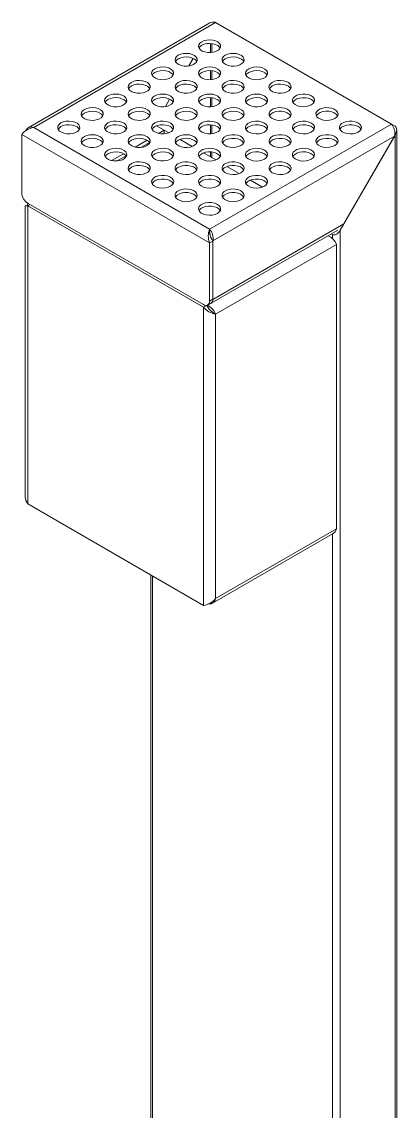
# Model space of a CAD drawing. Header units: millimetres. Extents: x 186 to 2315, y 1042 to 2769.
# Drawn here: x 2063.2 to 2232.6, y 2150.8 to 2642.2 of the extents above; entities that cross this region are included whole.
import ezdxf

# ---------------------------------------------------------------- set-up
doc = ezdxf.new("R2010")
doc.units = ezdxf.units.MM
doc.layers.add('ZANO_R', color=7, linetype='Continuous', lineweight=0)

msp = doc.modelspace()

# ---------------------------------------------------------------- linework, layer by layer
at = {"layer": 'ZANO_R'}
for p, q in [((2148.08, 2641.66), (2066.09, 2594.33)), ((2150.61, 2641.84), (2068.59, 2594.49)), ((2150.61, 2641.84), (2150.4, 2641.96)), ((2229.96, 2596.04), (2150.61, 2641.84)), ((2143.56, 2630.92), (2143.18, 2630.27)), ((2148.28, 2632.41), (2148.28, 2628.29)), ((2148.99, 2632.35), (2148.99, 2628.35)), ((2140.51, 2625.65), (2138.55, 2622.26)), ((2148.28, 2620.18), (2148.28, 2616.06)), ((2148.99, 2620.12), (2148.99, 2616.12)), ((2132.97, 2612.59), (2132.6, 2611.94)), ((2129.92, 2607.31), (2127.97, 2603.92)), ((2148.28, 2607.96), (2148.28, 2603.84)), ((2148.99, 2607.9), (2148.99, 2603.9)), ((2068.59, 2594.49), (2147.93, 2548.68)), ((2124, 2595.26), (2127.46, 2593.26)), ((2229.96, 2596.04), (2147.93, 2548.68)), ((2148.28, 2595.73), (2148.28, 2591.61)), ((2148.99, 2595.67), (2148.99, 2591.67)), ((2231.58, 2595.1), (2229.96, 2596.04)), ((2063.22, 2591.39), (2063.22, 2565.14)), ((2063.22, 2591.39), (2147.93, 2542.49)), ((2127.46, 2593.26), (2124.94, 2591.8)), ((2127.46, 2591.63), (2127.46, 2593.26)), ((2129.5, 2592.08), (2127.46, 2593.26)), ((2231.37, 2590.66), (2149.41, 2543.34)), ((2231.58, 2591.02), (2206.87, 2548.23)), ((2231.37, 2590.66), (2208.5, 2551.04)), ((2231.58, 2591.02), (2231.58, 1864.92)), ((2232.31, 1865.49), (2232.31, 2593.48)), ((2119.7, 2588.78), (2114.35, 2585.69)), ((2120.81, 2587.79), (2116.88, 2585.52)), ((2140.09, 2585.97), (2134.59, 2589.15)), ((2109.11, 2582.67), (2103.76, 2579.58)), ((2110.23, 2581.68), (2106.29, 2579.41)), ((2122.17, 2581.77), (2122.17, 2581.13)), ((2150.68, 2579.86), (2145.17, 2583.03)), ((2148.28, 2583.51), (2148.28, 2581.24)), ((2148.99, 2583.45), (2148.99, 2580.83)), ((2161.27, 2573.74), (2155.76, 2576.92)), ((2171.86, 2567.63), (2166.35, 2570.81)), ((2122.17, 2569.54), (2122.17, 2568.9)), ((2066.05, 2560.25), (2145.11, 2514.61)), ((2064.79, 2559.23), (2064.79, 2427.83)), ((2065.91, 2559.23), (2066.9, 2559.81)), ((2065.91, 2559.23), (2145.25, 2513.43)), ((2065.91, 2424.73), (2065.91, 2559.23)), ((2208.5, 2551.04), (2149.41, 2516.93)), ((2147.93, 2547.56), (2147.93, 2548.68)), ((2148.63, 2515.2), (2205.82, 2548.21)), ((2203.35, 2546.19), (2202.83, 2546.49)), ((2203.35, 2546.19), (2203.35, 2544.35)), ((2206.87, 2548.23), (2206.87, 1851.01)), ((2147.93, 2542.49), (2149.34, 2543.3)), ((2147.93, 2542.49), (2147.93, 2516.24)), ((2149.34, 2543.3), (2149.34, 2517.06)), ((2149.41, 2516.93), (2149.41, 2543.34)), ((2205.11, 2541.79), (2150.61, 2510.33)), ((2205.11, 2413.48), (2205.11, 2541.79)), ((2149.34, 2517.06), (2147.93, 2516.24)), ((2149.34, 2516.97), (2149.41, 2516.93)), ((2145.25, 2513.43), (2146.66, 2514.24)), ((2145.25, 2378.93), (2145.25, 2513.43)), ((2146.65, 2514.25), (2146.66, 2514.24)), ((2147.1, 2514.41), (2148.52, 2515.23)), ((2149.62, 2510.91), (2148.78, 2511.55)), ((2150.61, 2510.33), (2149.62, 2510.91)), ((2150.61, 2382.02), (2150.61, 2510.33)), ((2145.25, 2378.93), (2065.91, 2424.73)), ((2150.61, 2382.02), (2205.11, 2413.48)), ((2149.23, 2379.94), (2203.62, 2411.34)), ((2203.35, 2411.18), (2203.35, 1851.01)), ((2121.43, 2392.67), (2121.43, 1898.09)), ((2122.17, 2392.25), (2122.17, 1897.52))]:
    msp.add_line(p, q, dxfattribs=at)
at = {"layer": 'ZANO_R', "flags": 128}
for points in [[(2150.61, 2641.84), (2149.27, 2642.01), (2148.08, 2641.66)], [(2144.4, 2633.2), (2143.58, 2632.58), (2143.08, 2631.85), (2142.94, 2631.07), (2143.17, 2630.29), (2143.76, 2629.58), (2144.65, 2628.99), (2145.79, 2628.56), (2147.08, 2628.32), (2148.44, 2628.3), (2149.76, 2628.48), (2150.95, 2628.87), (2151.91, 2629.42), (2152.58, 2630.11), (2152.9, 2630.87), (2152.85, 2631.65), (2152.44, 2632.4), (2151.69, 2633.06), (2150.67, 2633.57), (2149.44, 2633.91), (2148.1, 2634.04), (2146.75, 2633.96), (2145.49, 2633.68), (2144.4, 2633.2)], [(2144.4, 2631.57), (2143.58, 2630.95), (2143.14, 2630.35)], [(2152.72, 2630.35), (2152.44, 2630.77), (2151.69, 2631.43), (2150.67, 2631.94), (2149.44, 2632.28), (2148.1, 2632.41), (2146.75, 2632.33), (2145.49, 2632.04), (2144.4, 2631.57)], [(2133.81, 2627.09), (2132.99, 2626.46), (2132.49, 2625.73), (2132.35, 2624.95), (2132.59, 2624.18), (2133.17, 2623.47), (2134.06, 2622.88), (2135.2, 2622.45), (2136.49, 2622.21), (2137.85, 2622.18), (2139.17, 2622.37), (2140.36, 2622.75), (2141.32, 2623.31), (2141.99, 2623.99), (2142.31, 2624.76), (2142.26, 2625.54), (2141.85, 2626.29), (2141.11, 2626.94), (2140.08, 2627.46), (2138.85, 2627.8), (2137.51, 2627.93), (2136.16, 2627.85), (2134.9, 2627.56), (2133.81, 2627.09)], [(2133.81, 2625.46), (2132.99, 2624.83), (2132.56, 2624.24)], [(2142.13, 2624.24), (2141.85, 2624.66), (2141.11, 2625.31), (2140.08, 2625.83), (2138.85, 2626.17), (2137.51, 2626.3), (2136.16, 2626.22), (2134.9, 2625.93), (2133.81, 2625.46)], [(2154.99, 2627.09), (2154.17, 2626.46), (2153.67, 2625.73), (2153.53, 2624.95), (2153.76, 2624.18), (2154.35, 2623.47), (2155.24, 2622.88), (2156.38, 2622.45), (2157.67, 2622.21), (2159.03, 2622.18), (2160.35, 2622.37), (2161.54, 2622.75), (2162.5, 2623.31), (2163.16, 2623.99), (2163.49, 2624.76), (2163.44, 2625.54), (2163.03, 2626.29), (2162.28, 2626.94), (2161.26, 2627.46), (2160.03, 2627.8), (2158.69, 2627.93), (2157.34, 2627.85), (2156.07, 2627.56), (2154.99, 2627.09)], [(2154.99, 2625.46), (2154.17, 2624.83), (2153.73, 2624.24)], [(2163.31, 2624.24), (2163.03, 2624.66), (2162.28, 2625.31), (2161.26, 2625.83), (2160.03, 2626.17), (2158.69, 2626.3), (2157.34, 2626.22), (2156.07, 2625.93), (2154.99, 2625.46)], [(2123.22, 2620.98), (2122.4, 2620.35), (2121.9, 2619.62), (2121.77, 2618.84), (2122, 2618.07), (2122.58, 2617.36), (2123.47, 2616.77), (2124.61, 2616.34), (2125.91, 2616.1), (2127.26, 2616.07), (2128.59, 2616.26), (2129.77, 2616.64), (2130.73, 2617.2), (2131.4, 2617.88), (2131.72, 2618.64), (2131.67, 2619.43), (2131.26, 2620.18), (2130.52, 2620.83), (2129.49, 2621.35), (2128.26, 2621.68), (2126.92, 2621.82), (2125.57, 2621.74), (2124.31, 2621.45), (2123.22, 2620.98)], [(2123.22, 2619.35), (2122.4, 2618.72), (2121.97, 2618.12)], [(2131.54, 2618.12), (2131.26, 2618.55), (2130.52, 2619.2), (2129.49, 2619.72), (2128.26, 2620.05), (2126.92, 2620.19), (2125.57, 2620.11), (2124.31, 2619.82), (2123.22, 2619.35)], [(2144.4, 2620.98), (2143.58, 2620.35), (2143.08, 2619.62), (2142.94, 2618.84), (2143.17, 2618.07), (2143.76, 2617.36), (2144.65, 2616.77), (2145.79, 2616.34), (2147.08, 2616.1), (2148.44, 2616.07), (2149.76, 2616.26), (2150.95, 2616.64), (2151.91, 2617.2), (2152.58, 2617.88), (2152.9, 2618.64), (2152.85, 2619.43), (2152.44, 2620.18), (2151.69, 2620.83), (2150.67, 2621.35), (2149.44, 2621.68), (2148.1, 2621.82), (2146.75, 2621.74), (2145.49, 2621.45), (2144.4, 2620.98)], [(2144.4, 2619.35), (2143.58, 2618.72), (2143.14, 2618.12)], [(2152.72, 2618.12), (2152.44, 2618.55), (2151.69, 2619.2), (2150.67, 2619.72), (2149.44, 2620.05), (2148.1, 2620.19), (2146.75, 2620.11), (2145.49, 2619.82), (2144.4, 2619.35)], [(2165.58, 2620.98), (2164.76, 2620.35), (2164.26, 2619.62), (2164.12, 2618.84), (2164.35, 2618.07), (2164.93, 2617.36), (2165.83, 2616.77), (2166.96, 2616.34), (2168.26, 2616.1), (2169.62, 2616.07), (2170.94, 2616.26), (2172.12, 2616.64), (2173.09, 2617.2), (2173.75, 2617.88), (2174.07, 2618.64), (2174.03, 2619.43), (2173.62, 2620.18), (2172.87, 2620.83), (2171.85, 2621.35), (2170.62, 2621.68), (2169.28, 2621.82), (2167.93, 2621.74), (2166.66, 2621.45), (2165.58, 2620.98)], [(2165.58, 2619.35), (2164.76, 2618.72), (2164.32, 2618.12)], [(2173.9, 2618.12), (2173.62, 2618.55), (2172.87, 2619.2), (2171.85, 2619.72), (2170.62, 2620.05), (2169.28, 2620.19), (2167.93, 2620.11), (2166.66, 2619.82), (2165.58, 2619.35)], [(2112.64, 2614.86), (2111.81, 2614.24), (2111.32, 2613.51), (2111.18, 2612.73), (2111.41, 2611.95), (2111.99, 2611.25), (2112.89, 2610.65), (2114.02, 2610.22), (2115.32, 2609.99), (2116.68, 2609.96), (2118, 2610.14), (2119.18, 2610.53), (2120.14, 2611.08), (2120.81, 2611.77), (2121.13, 2612.53), (2121.08, 2613.32), (2120.67, 2614.06), (2119.93, 2614.72), (2118.9, 2615.24), (2117.68, 2615.57), (2116.34, 2615.71), (2114.98, 2615.63), (2113.72, 2615.34), (2112.64, 2614.86)], [(2120.95, 2612.01), (2120.67, 2612.43), (2119.93, 2613.09), (2118.9, 2613.6), (2117.68, 2613.94), (2116.34, 2614.08), (2114.98, 2613.99), (2113.72, 2613.71), (2112.64, 2613.23)], [(2133.81, 2614.86), (2132.99, 2614.24), (2132.49, 2613.51), (2132.35, 2612.73), (2132.59, 2611.95), (2133.17, 2611.25), (2134.06, 2610.65), (2135.2, 2610.22), (2136.49, 2609.99), (2137.85, 2609.96), (2139.17, 2610.14), (2140.36, 2610.53), (2141.32, 2611.08), (2141.99, 2611.77), (2142.31, 2612.53), (2142.26, 2613.32), (2141.85, 2614.06), (2141.11, 2614.72), (2140.08, 2615.24), (2138.85, 2615.57), (2137.51, 2615.71), (2136.16, 2615.63), (2134.9, 2615.34), (2133.81, 2614.86)], [(2142.13, 2612.01), (2141.85, 2612.43), (2141.11, 2613.09), (2140.08, 2613.6), (2138.85, 2613.94), (2137.51, 2614.08), (2136.16, 2613.99), (2134.9, 2613.71), (2133.81, 2613.23)], [(2154.99, 2614.86), (2154.17, 2614.24), (2153.67, 2613.51), (2153.53, 2612.73), (2153.76, 2611.95), (2154.35, 2611.25), (2155.24, 2610.65), (2156.38, 2610.22), (2157.67, 2609.99), (2159.03, 2609.96), (2160.35, 2610.14), (2161.54, 2610.53), (2162.5, 2611.08), (2163.16, 2611.77), (2163.49, 2612.53), (2163.44, 2613.32), (2163.03, 2614.06), (2162.28, 2614.72), (2161.26, 2615.24), (2160.03, 2615.57), (2158.69, 2615.71), (2157.34, 2615.63), (2156.07, 2615.34), (2154.99, 2614.86)], [(2163.31, 2612.01), (2163.03, 2612.43), (2162.28, 2613.09), (2161.26, 2613.6), (2160.03, 2613.94), (2158.69, 2614.08), (2157.34, 2613.99), (2156.07, 2613.71), (2154.99, 2613.23)], [(2176.17, 2614.86), (2175.35, 2614.24), (2174.85, 2613.51), (2174.71, 2612.73), (2174.94, 2611.95), (2175.52, 2611.25), (2176.42, 2610.65), (2177.55, 2610.22), (2178.85, 2609.99), (2180.21, 2609.96), (2181.53, 2610.14), (2182.71, 2610.53), (2183.67, 2611.08), (2184.34, 2611.77), (2184.66, 2612.53), (2184.62, 2613.32), (2184.21, 2614.06), (2183.46, 2614.72), (2182.43, 2615.24), (2181.21, 2615.57), (2179.87, 2615.71), (2178.52, 2615.63), (2177.25, 2615.34), (2176.17, 2614.86)], [(2184.48, 2612.01), (2184.21, 2612.43), (2183.46, 2613.09), (2182.43, 2613.6), (2181.21, 2613.94), (2179.87, 2614.08), (2178.52, 2613.99), (2177.25, 2613.71), (2176.17, 2613.23)], [(2102.05, 2608.75), (2101.23, 2608.13), (2100.73, 2607.4), (2100.59, 2606.61), (2100.82, 2605.84), (2101.4, 2605.13), (2102.3, 2604.54), (2103.43, 2604.11), (2104.73, 2603.87), (2106.09, 2603.85), (2107.41, 2604.03), (2108.59, 2604.42), (2109.55, 2604.97), (2110.22, 2605.66), (2110.54, 2606.42), (2110.5, 2607.2), (2110.08, 2607.95), (2109.34, 2608.61), (2108.31, 2609.12), (2107.09, 2609.46), (2105.75, 2609.59), (2104.4, 2609.51), (2103.13, 2609.22), (2102.05, 2608.75)], [(2112.64, 2613.23), (2111.81, 2612.61), (2111.38, 2612.01)], [(2123.22, 2608.75), (2122.4, 2608.13), (2121.9, 2607.4), (2121.77, 2606.61), (2122, 2605.84), (2122.58, 2605.13), (2123.47, 2604.54), (2124.61, 2604.11), (2125.91, 2603.87), (2127.26, 2603.85), (2128.59, 2604.03), (2129.77, 2604.42), (2130.73, 2604.97), (2131.4, 2605.66), (2131.72, 2606.42), (2131.67, 2607.2), (2131.26, 2607.95), (2130.52, 2608.61), (2129.49, 2609.12), (2128.26, 2609.46), (2126.92, 2609.59), (2125.57, 2609.51), (2124.31, 2609.22), (2123.22, 2608.75)], [(2133.81, 2613.23), (2132.99, 2612.61), (2132.56, 2612.01)], [(2144.4, 2608.75), (2143.58, 2608.13), (2143.08, 2607.4), (2142.94, 2606.61), (2143.17, 2605.84), (2143.76, 2605.13), (2144.65, 2604.54), (2145.79, 2604.11), (2147.08, 2603.87), (2148.44, 2603.85), (2149.76, 2604.03), (2150.95, 2604.42), (2151.91, 2604.97), (2152.58, 2605.66), (2152.9, 2606.42), (2152.85, 2607.2), (2152.44, 2607.95), (2151.69, 2608.61), (2150.67, 2609.12), (2149.44, 2609.46), (2148.1, 2609.59), (2146.75, 2609.51), (2145.49, 2609.22), (2144.4, 2608.75)], [(2154.99, 2613.23), (2154.17, 2612.61), (2153.73, 2612.01)], [(2165.58, 2608.75), (2164.76, 2608.13), (2164.26, 2607.4), (2164.12, 2606.61), (2164.35, 2605.84), (2164.93, 2605.13), (2165.83, 2604.54), (2166.96, 2604.11), (2168.26, 2603.87), (2169.62, 2603.85), (2170.94, 2604.03), (2172.12, 2604.42), (2173.09, 2604.97), (2173.75, 2605.66), (2174.07, 2606.42), (2174.03, 2607.2), (2173.62, 2607.95), (2172.87, 2608.61), (2171.85, 2609.12), (2170.62, 2609.46), (2169.28, 2609.59), (2167.93, 2609.51), (2166.66, 2609.22), (2165.58, 2608.75)], [(2176.17, 2613.23), (2175.35, 2612.61), (2174.91, 2612.01)], [(2193.82, 2604.68), (2192.73, 2604.2), (2191.47, 2603.91), (2190.12, 2603.83), (2188.78, 2603.97), (2187.55, 2604.3), (2186.52, 2604.82), (2185.78, 2605.48), (2185.37, 2606.22), (2185.32, 2607.01), (2185.64, 2607.77), (2186.31, 2608.45), (2187.27, 2609.01), (2188.45, 2609.39), (2189.78, 2609.58), (2191.13, 2609.55), (2192.43, 2609.32), (2193.57, 2608.88), (2194.46, 2608.29), (2195.04, 2607.58), (2195.27, 2606.81), (2195.14, 2606.03), (2194.64, 2605.3), (2193.82, 2604.68)], [(2102.05, 2607.12), (2101.23, 2606.49), (2100.79, 2605.9)], [(2110.36, 2605.9), (2110.08, 2606.32), (2109.34, 2606.98), (2108.31, 2607.49), (2107.09, 2607.83), (2105.75, 2607.96), (2104.4, 2607.88), (2103.13, 2607.59), (2102.05, 2607.12)], [(2123.22, 2607.12), (2122.4, 2606.49), (2121.97, 2605.9)], [(2131.54, 2605.9), (2131.26, 2606.32), (2130.52, 2606.98), (2129.49, 2607.49), (2128.26, 2607.83), (2126.92, 2607.96), (2125.57, 2607.88), (2124.31, 2607.59), (2123.22, 2607.12)], [(2144.4, 2607.12), (2143.58, 2606.49), (2143.14, 2605.9)], [(2152.72, 2605.9), (2152.44, 2606.32), (2151.69, 2606.98), (2150.67, 2607.49), (2149.44, 2607.83), (2148.1, 2607.96), (2146.75, 2607.88), (2145.49, 2607.59), (2144.4, 2607.12)], [(2165.58, 2607.12), (2164.76, 2606.49), (2164.32, 2605.9)], [(2173.9, 2605.9), (2173.62, 2606.32), (2172.87, 2606.98), (2171.85, 2607.49), (2170.62, 2607.83), (2169.28, 2607.96), (2167.93, 2607.88), (2166.66, 2607.59), (2165.58, 2607.12)], [(2185.5, 2605.9), (2185.64, 2606.14), (2186.31, 2606.82), (2187.27, 2607.38), (2188.45, 2607.76), (2189.78, 2607.95), (2191.13, 2607.92), (2192.43, 2607.68), (2193.57, 2607.25), (2194.46, 2606.66), (2195.04, 2605.95), (2195.07, 2605.9)], [(2091.46, 2602.64), (2090.64, 2602.01), (2090.14, 2601.28), (2090, 2600.5), (2090.23, 2599.73), (2090.81, 2599.02), (2091.71, 2598.43), (2092.84, 2598), (2094.14, 2597.76), (2095.5, 2597.73), (2096.82, 2597.92), (2098, 2598.3), (2098.97, 2598.86), (2099.63, 2599.54), (2099.95, 2600.31), (2099.91, 2601.09), (2099.5, 2601.84), (2098.75, 2602.49), (2097.73, 2603.01), (2096.5, 2603.35), (2095.16, 2603.48), (2093.81, 2603.4), (2092.54, 2603.11), (2091.46, 2602.64)], [(2091.46, 2601.01), (2090.64, 2600.38), (2090.2, 2599.79)], [(2099.78, 2599.79), (2099.5, 2600.21), (2098.75, 2600.86), (2097.73, 2601.38), (2096.5, 2601.72), (2095.16, 2601.85), (2093.81, 2601.77), (2092.54, 2601.48), (2091.46, 2601.01)], [(2112.64, 2602.64), (2111.81, 2602.01), (2111.32, 2601.28), (2111.18, 2600.5), (2111.41, 2599.73), (2111.99, 2599.02), (2112.89, 2598.43), (2114.02, 2598), (2115.32, 2597.76), (2116.68, 2597.73), (2118, 2597.92), (2119.18, 2598.3), (2120.14, 2598.86), (2120.81, 2599.54), (2121.13, 2600.31), (2121.08, 2601.09), (2120.67, 2601.84), (2119.93, 2602.49), (2118.9, 2603.01), (2117.68, 2603.35), (2116.34, 2603.48), (2114.98, 2603.4), (2113.72, 2603.11), (2112.64, 2602.64)], [(2112.64, 2601.01), (2111.81, 2600.38), (2111.38, 2599.79)], [(2120.95, 2599.79), (2120.67, 2600.21), (2119.93, 2600.86), (2118.9, 2601.38), (2117.68, 2601.72), (2116.34, 2601.85), (2114.98, 2601.77), (2113.72, 2601.48), (2112.64, 2601.01)], [(2133.81, 2602.64), (2132.99, 2602.01), (2132.49, 2601.28), (2132.35, 2600.5), (2132.59, 2599.73), (2133.17, 2599.02), (2134.06, 2598.43), (2135.2, 2598), (2136.49, 2597.76), (2137.85, 2597.73), (2139.17, 2597.92), (2140.36, 2598.3), (2141.32, 2598.86), (2141.99, 2599.54), (2142.31, 2600.31), (2142.26, 2601.09), (2141.85, 2601.84), (2141.11, 2602.49), (2140.08, 2603.01), (2138.85, 2603.35), (2137.51, 2603.48), (2136.16, 2603.4), (2134.9, 2603.11), (2133.81, 2602.64)], [(2133.81, 2601.01), (2132.99, 2600.38), (2132.56, 2599.79)], [(2142.13, 2599.79), (2141.85, 2600.21), (2141.11, 2600.86), (2140.08, 2601.38), (2138.85, 2601.72), (2137.51, 2601.85), (2136.16, 2601.77), (2134.9, 2601.48), (2133.81, 2601.01)], [(2154.99, 2602.64), (2154.17, 2602.01), (2153.67, 2601.28), (2153.53, 2600.5), (2153.76, 2599.73), (2154.35, 2599.02), (2155.24, 2598.43), (2156.38, 2598), (2157.67, 2597.76), (2159.03, 2597.73), (2160.35, 2597.92), (2161.54, 2598.3), (2162.5, 2598.86), (2163.16, 2599.54), (2163.49, 2600.31), (2163.44, 2601.09), (2163.03, 2601.84), (2162.28, 2602.49), (2161.26, 2603.01), (2160.03, 2603.35), (2158.69, 2603.48), (2157.34, 2603.4), (2156.07, 2603.11), (2154.99, 2602.64)], [(2154.99, 2601.01), (2154.17, 2600.38), (2153.73, 2599.79)], [(2163.31, 2599.79), (2163.03, 2600.21), (2162.28, 2600.86), (2161.26, 2601.38), (2160.03, 2601.72), (2158.69, 2601.85), (2157.34, 2601.77), (2156.07, 2601.48), (2154.99, 2601.01)], [(2183.23, 2598.56), (2182.14, 2598.09), (2180.88, 2597.8), (2179.53, 2597.72), (2178.19, 2597.85), (2176.96, 2598.19), (2175.94, 2598.71), (2175.19, 2599.36), (2174.78, 2600.11), (2174.73, 2600.89), (2175.05, 2601.66), (2175.72, 2602.34), (2176.68, 2602.9), (2177.87, 2603.28), (2179.19, 2603.47), (2180.55, 2603.44), (2181.84, 2603.2), (2182.98, 2602.77), (2183.87, 2602.18), (2184.46, 2601.47), (2184.69, 2600.7), (2184.55, 2599.92), (2184.05, 2599.19), (2183.23, 2598.56)], [(2174.91, 2599.79), (2175.05, 2600.03), (2175.72, 2600.71), (2176.68, 2601.27), (2177.87, 2601.65), (2179.19, 2601.84), (2180.55, 2601.81), (2181.84, 2601.57), (2182.98, 2601.14), (2183.87, 2600.55), (2184.46, 2599.84), (2184.48, 2599.79)], [(2204.4, 2598.56), (2203.32, 2598.09), (2202.06, 2597.8), (2200.7, 2597.72), (2199.36, 2597.85), (2198.14, 2598.19), (2197.11, 2598.71), (2196.37, 2599.36), (2195.96, 2600.11), (2195.91, 2600.89), (2196.23, 2601.66), (2196.9, 2602.34), (2197.86, 2602.9), (2199.04, 2603.28), (2200.36, 2603.47), (2201.72, 2603.44), (2203.02, 2603.2), (2204.16, 2602.77), (2205.05, 2602.18), (2205.63, 2601.47), (2205.86, 2600.7), (2205.72, 2599.92), (2205.23, 2599.19), (2204.4, 2598.56)], [(2196.09, 2599.79), (2196.23, 2600.03), (2196.9, 2600.71), (2197.86, 2601.27), (2199.04, 2601.65), (2200.36, 2601.84), (2201.72, 2601.81), (2203.02, 2601.57), (2204.16, 2601.14), (2205.05, 2600.55), (2205.63, 2599.84), (2205.66, 2599.79)], [(2080.87, 2596.53), (2080.05, 2595.9), (2079.55, 2595.17), (2079.41, 2594.39), (2079.64, 2593.62), (2080.23, 2592.91), (2081.12, 2592.32), (2082.26, 2591.89), (2083.55, 2591.65), (2084.91, 2591.62), (2086.23, 2591.81), (2087.42, 2592.19), (2088.38, 2592.75), (2089.04, 2593.43), (2089.37, 2594.19), (2089.32, 2594.98), (2088.91, 2595.73), (2088.16, 2596.38), (2087.14, 2596.9), (2085.91, 2597.23), (2084.57, 2597.37), (2083.22, 2597.29), (2081.95, 2597), (2080.87, 2596.53)], [(2080.87, 2594.89), (2080.05, 2594.27), (2079.61, 2593.67)], [(2089.19, 2593.67), (2088.91, 2594.09), (2088.16, 2594.75), (2087.14, 2595.27), (2085.91, 2595.6), (2084.57, 2595.74), (2083.22, 2595.66), (2081.95, 2595.37), (2080.87, 2594.89)], [(2102.05, 2596.53), (2101.23, 2595.9), (2100.73, 2595.17), (2100.59, 2594.39), (2100.82, 2593.62), (2101.4, 2592.91), (2102.3, 2592.32), (2103.43, 2591.89), (2104.73, 2591.65), (2106.09, 2591.62), (2107.41, 2591.81), (2108.59, 2592.19), (2109.55, 2592.75), (2110.22, 2593.43), (2110.54, 2594.19), (2110.5, 2594.98), (2110.08, 2595.73), (2109.34, 2596.38), (2108.31, 2596.9), (2107.09, 2597.23), (2105.75, 2597.37), (2104.4, 2597.29), (2103.13, 2597), (2102.05, 2596.53)], [(2102.05, 2594.89), (2101.23, 2594.27), (2100.79, 2593.67)], [(2110.36, 2593.67), (2110.08, 2594.09), (2109.34, 2594.75), (2108.31, 2595.27), (2107.09, 2595.6), (2105.75, 2595.74), (2104.4, 2595.66), (2103.13, 2595.37), (2102.05, 2594.89)], [(2123.22, 2596.53), (2122.4, 2595.9), (2121.9, 2595.17), (2121.77, 2594.39), (2122, 2593.62), (2122.58, 2592.91), (2123.47, 2592.32), (2124.61, 2591.89), (2125.91, 2591.65), (2127.26, 2591.62), (2128.59, 2591.81), (2129.77, 2592.19), (2130.73, 2592.75), (2131.4, 2593.43), (2131.72, 2594.19), (2131.67, 2594.98), (2131.26, 2595.73), (2130.52, 2596.38), (2129.49, 2596.9), (2128.26, 2597.23), (2126.92, 2597.37), (2125.57, 2597.29), (2124.31, 2597), (2123.22, 2596.53)], [(2123.22, 2594.89), (2122.4, 2594.27), (2121.97, 2593.67)], [(2131.54, 2593.67), (2131.26, 2594.09), (2130.52, 2594.75), (2129.49, 2595.27), (2128.26, 2595.6), (2126.92, 2595.74), (2125.57, 2595.66), (2124.31, 2595.37), (2123.22, 2594.89)], [(2144.4, 2596.53), (2143.58, 2595.9), (2143.08, 2595.17), (2142.94, 2594.39), (2143.17, 2593.62), (2143.76, 2592.91), (2144.65, 2592.32), (2145.79, 2591.89), (2147.08, 2591.65), (2148.44, 2591.62), (2149.76, 2591.81), (2150.95, 2592.19), (2151.91, 2592.75), (2152.58, 2593.43), (2152.9, 2594.19), (2152.85, 2594.98), (2152.44, 2595.73), (2151.69, 2596.38), (2150.67, 2596.9), (2149.44, 2597.23), (2148.1, 2597.37), (2146.75, 2597.29), (2145.49, 2597), (2144.4, 2596.53)], [(2144.4, 2594.89), (2143.58, 2594.27), (2143.14, 2593.67)], [(2152.72, 2593.67), (2152.44, 2594.09), (2151.69, 2594.75), (2150.67, 2595.27), (2149.44, 2595.6), (2148.1, 2595.74), (2146.75, 2595.66), (2145.49, 2595.37), (2144.4, 2594.89)], [(2172.64, 2592.45), (2171.56, 2591.98), (2170.29, 2591.69), (2168.94, 2591.61), (2167.6, 2591.74), (2166.37, 2592.08), (2165.35, 2592.59), (2164.6, 2593.25), (2164.19, 2594), (2164.14, 2594.78), (2164.47, 2595.54), (2165.13, 2596.23), (2166.09, 2596.78), (2167.28, 2597.17), (2168.6, 2597.35), (2169.96, 2597.33), (2171.25, 2597.09), (2172.39, 2596.66), (2173.28, 2596.07), (2173.87, 2595.36), (2174.1, 2594.59), (2173.96, 2593.81), (2173.46, 2593.08), (2172.64, 2592.45)], [(2164.32, 2593.67), (2164.47, 2593.91), (2165.13, 2594.6), (2166.09, 2595.15), (2167.28, 2595.54), (2168.6, 2595.72), (2169.96, 2595.7), (2171.25, 2595.46), (2172.39, 2595.03), (2173.28, 2594.44), (2173.87, 2593.73), (2173.9, 2593.67)], [(2193.82, 2592.45), (2192.73, 2591.98), (2191.47, 2591.69), (2190.12, 2591.61), (2188.78, 2591.74), (2187.55, 2592.08), (2186.52, 2592.59), (2185.78, 2593.25), (2185.37, 2594), (2185.32, 2594.78), (2185.64, 2595.54), (2186.31, 2596.23), (2187.27, 2596.78), (2188.45, 2597.17), (2189.78, 2597.35), (2191.13, 2597.33), (2192.43, 2597.09), (2193.57, 2596.66), (2194.46, 2596.07), (2195.04, 2595.36), (2195.27, 2594.59), (2195.14, 2593.81), (2194.64, 2593.08), (2193.82, 2592.45)], [(2185.5, 2593.67), (2185.64, 2593.91), (2186.31, 2594.6), (2187.27, 2595.15), (2188.45, 2595.54), (2189.78, 2595.72), (2191.13, 2595.7), (2192.43, 2595.46), (2193.57, 2595.03), (2194.46, 2594.44), (2195.04, 2593.73), (2195.07, 2593.67)], [(2214.99, 2592.45), (2213.91, 2591.98), (2212.65, 2591.69), (2211.29, 2591.61), (2209.95, 2591.74), (2208.73, 2592.08), (2207.7, 2592.59), (2206.96, 2593.25), (2206.54, 2594), (2206.5, 2594.78), (2206.82, 2595.54), (2207.49, 2596.23), (2208.45, 2596.78), (2209.63, 2597.17), (2210.95, 2597.35), (2212.31, 2597.33), (2213.61, 2597.09), (2214.74, 2596.66), (2215.64, 2596.07), (2216.22, 2595.36), (2216.45, 2594.59), (2216.31, 2593.81), (2215.81, 2593.08), (2214.99, 2592.45)], [(2206.68, 2593.67), (2206.82, 2593.91), (2207.49, 2594.6), (2208.45, 2595.15), (2209.63, 2595.54), (2210.95, 2595.72), (2212.31, 2595.7), (2213.61, 2595.46), (2214.74, 2595.03), (2215.64, 2594.44), (2216.22, 2593.73), (2216.25, 2593.67)], [(2091.46, 2590.41), (2090.64, 2589.79), (2090.14, 2589.06), (2090, 2588.28), (2090.23, 2587.5), (2090.81, 2586.79), (2091.71, 2586.2), (2092.84, 2585.77), (2094.14, 2585.54), (2095.5, 2585.51), (2096.82, 2585.69), (2098, 2586.08), (2098.97, 2586.63), (2099.63, 2587.32), (2099.95, 2588.08), (2099.91, 2588.86), (2099.5, 2589.61), (2098.75, 2590.27), (2097.73, 2590.78), (2096.5, 2591.12), (2095.16, 2591.25), (2093.81, 2591.17), (2092.54, 2590.89), (2091.46, 2590.41)], [(2099.78, 2587.56), (2099.5, 2587.98), (2098.75, 2588.64), (2097.73, 2589.15), (2096.5, 2589.49), (2095.16, 2589.62), (2093.81, 2589.54), (2092.54, 2589.26), (2091.46, 2588.78)], [(2112.64, 2590.41), (2111.81, 2589.79), (2111.32, 2589.06), (2111.18, 2588.28), (2111.41, 2587.5), (2111.99, 2586.79), (2112.89, 2586.2), (2114.02, 2585.77), (2115.32, 2585.54), (2116.68, 2585.51), (2118, 2585.69), (2119.18, 2586.08), (2120.14, 2586.63), (2120.81, 2587.32), (2121.13, 2588.08), (2121.08, 2588.86), (2120.67, 2589.61), (2119.93, 2590.27), (2118.9, 2590.78), (2117.68, 2591.12), (2116.34, 2591.25), (2114.98, 2591.17), (2113.72, 2590.89), (2112.64, 2590.41)], [(2120.95, 2587.56), (2120.67, 2587.98), (2119.93, 2588.64), (2118.9, 2589.15), (2117.68, 2589.49), (2116.34, 2589.62), (2114.98, 2589.54), (2113.72, 2589.26), (2112.64, 2588.78)], [(2133.81, 2590.41), (2132.99, 2589.79), (2132.49, 2589.06), (2132.35, 2588.28), (2132.59, 2587.5), (2133.17, 2586.79), (2134.06, 2586.2), (2135.2, 2585.77), (2136.49, 2585.54), (2137.85, 2585.51), (2139.17, 2585.69), (2140.36, 2586.08), (2141.32, 2586.63), (2141.99, 2587.32), (2142.31, 2588.08), (2142.26, 2588.86), (2141.85, 2589.61), (2141.11, 2590.27), (2140.08, 2590.78), (2138.85, 2591.12), (2137.51, 2591.25), (2136.16, 2591.17), (2134.9, 2590.89), (2133.81, 2590.41)], [(2142.13, 2587.56), (2141.85, 2587.98), (2141.11, 2588.64), (2140.08, 2589.15), (2138.85, 2589.49), (2137.51, 2589.62), (2136.16, 2589.54), (2134.9, 2589.26), (2133.81, 2588.78)], [(2162.05, 2586.34), (2160.97, 2585.86), (2159.7, 2585.58), (2158.35, 2585.49), (2157.01, 2585.63), (2155.78, 2585.97), (2154.76, 2586.48), (2154.01, 2587.14), (2153.6, 2587.89), (2153.55, 2588.67), (2153.88, 2589.43), (2154.54, 2590.12), (2155.5, 2590.67), (2156.69, 2591.06), (2158.01, 2591.24), (2159.37, 2591.21), (2160.66, 2590.98), (2161.8, 2590.55), (2162.69, 2589.96), (2163.28, 2589.25), (2163.51, 2588.47), (2163.37, 2587.69), (2162.87, 2586.96), (2162.05, 2586.34)], [(2153.73, 2587.56), (2153.88, 2587.8), (2154.54, 2588.49), (2155.5, 2589.04), (2156.69, 2589.43), (2158.01, 2589.61), (2159.37, 2589.58), (2160.66, 2589.35), (2161.8, 2588.92), (2162.69, 2588.32), (2163.28, 2587.62), (2163.31, 2587.56)], [(2183.23, 2586.34), (2182.14, 2585.86), (2180.88, 2585.58), (2179.53, 2585.49), (2178.19, 2585.63), (2176.96, 2585.97), (2175.94, 2586.48), (2175.19, 2587.14), (2174.78, 2587.89), (2174.73, 2588.67), (2175.05, 2589.43), (2175.72, 2590.12), (2176.68, 2590.67), (2177.87, 2591.06), (2179.19, 2591.24), (2180.55, 2591.21), (2181.84, 2590.98), (2182.98, 2590.55), (2183.87, 2589.96), (2184.46, 2589.25), (2184.69, 2588.47), (2184.55, 2587.69), (2184.05, 2586.96), (2183.23, 2586.34)], [(2174.91, 2587.56), (2175.05, 2587.8), (2175.72, 2588.49), (2176.68, 2589.04), (2177.87, 2589.43), (2179.19, 2589.61), (2180.55, 2589.58), (2181.84, 2589.35), (2182.98, 2588.92), (2183.87, 2588.32), (2184.46, 2587.62), (2184.48, 2587.56)], [(2204.4, 2586.34), (2203.32, 2585.86), (2202.06, 2585.58), (2200.7, 2585.49), (2199.36, 2585.63), (2198.14, 2585.97), (2197.11, 2586.48), (2196.37, 2587.14), (2195.96, 2587.89), (2195.91, 2588.67), (2196.23, 2589.43), (2196.9, 2590.12), (2197.86, 2590.67), (2199.04, 2591.06), (2200.36, 2591.24), (2201.72, 2591.21), (2203.02, 2590.98), (2204.16, 2590.55), (2205.05, 2589.96), (2205.63, 2589.25), (2205.86, 2588.47), (2205.72, 2587.69), (2205.23, 2586.96), (2204.4, 2586.34)], [(2196.09, 2587.56), (2196.23, 2587.8), (2196.9, 2588.49), (2197.86, 2589.04), (2199.04, 2589.43), (2200.36, 2589.61), (2201.72, 2589.58), (2203.02, 2589.35), (2204.16, 2588.92), (2205.05, 2588.32), (2205.63, 2587.62), (2205.66, 2587.56)], [(2091.46, 2588.78), (2090.64, 2588.16), (2090.2, 2587.56)], [(2102.05, 2584.3), (2101.23, 2583.67), (2100.73, 2582.94), (2100.59, 2582.16), (2100.82, 2581.39), (2101.4, 2580.68), (2102.3, 2580.09), (2103.43, 2579.66), (2104.73, 2579.42), (2106.09, 2579.4), (2107.41, 2579.58), (2108.59, 2579.97), (2109.55, 2580.52), (2110.22, 2581.21), (2110.54, 2581.97), (2110.5, 2582.75), (2110.08, 2583.5), (2109.34, 2584.16), (2108.31, 2584.67), (2107.09, 2585.01), (2105.75, 2585.14), (2104.4, 2585.06), (2103.13, 2584.77), (2102.05, 2584.3)], [(2112.64, 2588.78), (2111.81, 2588.16), (2111.38, 2587.56)], [(2123.22, 2584.3), (2122.4, 2583.67), (2121.9, 2582.94), (2121.77, 2582.16), (2122, 2581.39), (2122.58, 2580.68), (2123.47, 2580.09), (2124.61, 2579.66), (2125.91, 2579.42), (2127.26, 2579.4), (2128.59, 2579.58), (2129.77, 2579.97), (2130.73, 2580.52), (2131.4, 2581.21), (2131.72, 2581.97), (2131.67, 2582.75), (2131.26, 2583.5), (2130.52, 2584.16), (2129.49, 2584.67), (2128.26, 2585.01), (2126.92, 2585.14), (2125.57, 2585.06), (2124.31, 2584.77), (2123.22, 2584.3)], [(2133.81, 2588.78), (2132.99, 2588.16), (2132.56, 2587.56)], [(2151.46, 2580.22), (2150.38, 2579.75), (2149.11, 2579.46), (2147.76, 2579.38), (2146.42, 2579.52), (2145.19, 2579.85), (2144.17, 2580.37), (2143.42, 2581.02), (2143.01, 2581.77), (2142.97, 2582.56), (2143.29, 2583.32), (2143.95, 2584), (2144.92, 2584.56), (2146.1, 2584.94), (2147.42, 2585.13), (2148.78, 2585.1), (2150.08, 2584.86), (2151.21, 2584.43), (2152.11, 2583.84), (2152.69, 2583.13), (2152.92, 2582.36), (2152.78, 2581.58), (2152.28, 2580.85), (2151.46, 2580.22)], [(2172.64, 2580.22), (2171.56, 2579.75), (2170.29, 2579.46), (2168.94, 2579.38), (2167.6, 2579.52), (2166.37, 2579.85), (2165.35, 2580.37), (2164.6, 2581.02), (2164.19, 2581.77), (2164.14, 2582.56), (2164.47, 2583.32), (2165.13, 2584), (2166.09, 2584.56), (2167.28, 2584.94), (2168.6, 2585.13), (2169.96, 2585.1), (2171.25, 2584.86), (2172.39, 2584.43), (2173.28, 2583.84), (2173.87, 2583.13), (2174.1, 2582.36), (2173.96, 2581.58), (2173.46, 2580.85), (2172.64, 2580.22)], [(2193.82, 2580.22), (2192.73, 2579.75), (2191.47, 2579.46), (2190.12, 2579.38), (2188.78, 2579.52), (2187.55, 2579.85), (2186.52, 2580.37), (2185.78, 2581.02), (2185.37, 2581.77), (2185.32, 2582.56), (2185.64, 2583.32), (2186.31, 2584), (2187.27, 2584.56), (2188.45, 2584.94), (2189.78, 2585.13), (2191.13, 2585.1), (2192.43, 2584.86), (2193.57, 2584.43), (2194.46, 2583.84), (2195.04, 2583.13), (2195.27, 2582.36), (2195.14, 2581.58), (2194.64, 2580.85), (2193.82, 2580.22)], [(2102.05, 2582.67), (2101.23, 2582.04), (2100.79, 2581.45)], [(2110.36, 2581.45), (2110.08, 2581.87), (2109.34, 2582.53), (2108.31, 2583.04), (2107.09, 2583.38), (2105.75, 2583.51), (2104.4, 2583.43), (2103.13, 2583.14), (2102.05, 2582.67)], [(2123.22, 2582.67), (2122.4, 2582.04), (2121.97, 2581.45)], [(2131.54, 2581.45), (2131.26, 2581.87), (2130.52, 2582.53), (2129.49, 2583.04), (2128.26, 2583.38), (2126.92, 2583.51), (2125.57, 2583.43), (2124.31, 2583.14), (2123.22, 2582.67)], [(2143.14, 2581.45), (2143.29, 2581.69), (2143.95, 2582.37), (2144.92, 2582.93), (2146.1, 2583.31), (2147.42, 2583.5), (2148.78, 2583.47), (2150.08, 2583.23), (2151.21, 2582.8), (2152.11, 2582.21), (2152.69, 2581.5), (2152.72, 2581.45)], [(2164.32, 2581.45), (2164.47, 2581.69), (2165.13, 2582.37), (2166.09, 2582.93), (2167.28, 2583.31), (2168.6, 2583.5), (2169.96, 2583.47), (2171.25, 2583.23), (2172.39, 2582.8), (2173.28, 2582.21), (2173.87, 2581.5), (2173.9, 2581.45)], [(2185.5, 2581.45), (2185.64, 2581.69), (2186.31, 2582.37), (2187.27, 2582.93), (2188.45, 2583.31), (2189.78, 2583.5), (2191.13, 2583.47), (2192.43, 2583.23), (2193.57, 2582.8), (2194.46, 2582.21), (2195.04, 2581.5), (2195.07, 2581.45)], [(2112.64, 2578.19), (2111.81, 2577.56), (2111.32, 2576.83), (2111.18, 2576.05), (2111.41, 2575.28), (2111.99, 2574.57), (2112.89, 2573.98), (2114.02, 2573.55), (2115.32, 2573.31), (2116.68, 2573.28), (2118, 2573.47), (2119.18, 2573.85), (2120.14, 2574.41), (2120.81, 2575.09), (2121.13, 2575.85), (2121.08, 2576.64), (2120.67, 2577.39), (2119.93, 2578.04), (2118.9, 2578.56), (2117.68, 2578.9), (2116.34, 2579.03), (2114.98, 2578.95), (2113.72, 2578.66), (2112.64, 2578.19)], [(2112.64, 2576.56), (2111.81, 2575.93), (2111.38, 2575.33)], [(2120.95, 2575.33), (2120.67, 2575.76), (2119.93, 2576.41), (2118.9, 2576.93), (2117.68, 2577.27), (2116.34, 2577.4), (2114.98, 2577.32), (2113.72, 2577.03), (2112.64, 2576.56)], [(2140.87, 2574.11), (2139.79, 2573.64), (2138.52, 2573.35), (2137.17, 2573.27), (2135.83, 2573.4), (2134.61, 2573.74), (2133.58, 2574.26), (2132.84, 2574.91), (2132.42, 2575.66), (2132.38, 2576.44), (2132.7, 2577.21), (2133.37, 2577.89), (2134.33, 2578.45), (2135.51, 2578.83), (2136.83, 2579.02), (2138.19, 2578.99), (2139.49, 2578.75), (2140.62, 2578.32), (2141.52, 2577.73), (2142.1, 2577.02), (2142.33, 2576.25), (2142.19, 2575.47), (2141.69, 2574.74), (2140.87, 2574.11)], [(2132.56, 2575.33), (2132.7, 2575.58), (2133.37, 2576.26), (2134.33, 2576.82), (2135.51, 2577.2), (2136.83, 2577.39), (2138.19, 2577.36), (2139.49, 2577.12), (2140.62, 2576.69), (2141.52, 2576.1), (2142.1, 2575.39), (2142.13, 2575.33)], [(2162.05, 2574.11), (2160.97, 2573.64), (2159.7, 2573.35), (2158.35, 2573.27), (2157.01, 2573.4), (2155.78, 2573.74), (2154.76, 2574.26), (2154.01, 2574.91), (2153.6, 2575.66), (2153.55, 2576.44), (2153.88, 2577.21), (2154.54, 2577.89), (2155.5, 2578.45), (2156.69, 2578.83), (2158.01, 2579.02), (2159.37, 2578.99), (2160.66, 2578.75), (2161.8, 2578.32), (2162.69, 2577.73), (2163.28, 2577.02), (2163.51, 2576.25), (2163.37, 2575.47), (2162.87, 2574.74), (2162.05, 2574.11)], [(2153.73, 2575.33), (2153.88, 2575.58), (2154.54, 2576.26), (2155.5, 2576.82), (2156.69, 2577.2), (2158.01, 2577.39), (2159.37, 2577.36), (2160.66, 2577.12), (2161.8, 2576.69), (2162.69, 2576.1), (2163.28, 2575.39), (2163.31, 2575.33)], [(2183.23, 2574.11), (2182.14, 2573.64), (2180.88, 2573.35), (2179.53, 2573.27), (2178.19, 2573.4), (2176.96, 2573.74), (2175.94, 2574.26), (2175.19, 2574.91), (2174.78, 2575.66), (2174.73, 2576.44), (2175.05, 2577.21), (2175.72, 2577.89), (2176.68, 2578.45), (2177.87, 2578.83), (2179.19, 2579.02), (2180.55, 2578.99), (2181.84, 2578.75), (2182.98, 2578.32), (2183.87, 2577.73), (2184.46, 2577.02), (2184.69, 2576.25), (2184.55, 2575.47), (2184.05, 2574.74), (2183.23, 2574.11)], [(2174.91, 2575.33), (2175.05, 2575.58), (2175.72, 2576.26), (2176.68, 2576.82), (2177.87, 2577.2), (2179.19, 2577.39), (2180.55, 2577.36), (2181.84, 2577.12), (2182.98, 2576.69), (2183.87, 2576.1), (2184.46, 2575.39), (2184.48, 2575.33)], [(2130.28, 2568), (2129.2, 2567.53), (2127.94, 2567.24), (2126.58, 2567.16), (2125.24, 2567.29), (2124.02, 2567.63), (2122.99, 2568.14), (2122.25, 2568.8), (2121.84, 2569.55), (2121.79, 2570.33), (2122.11, 2571.09), (2122.78, 2571.78), (2123.74, 2572.33), (2124.92, 2572.72), (2126.24, 2572.9), (2127.6, 2572.88), (2128.9, 2572.64), (2130.03, 2572.21), (2130.93, 2571.62), (2131.51, 2570.91), (2131.74, 2570.14), (2131.6, 2569.35), (2131.11, 2568.62), (2130.28, 2568)], [(2121.97, 2569.22), (2122.11, 2569.46), (2122.78, 2570.15), (2123.74, 2570.7), (2124.92, 2571.09), (2126.24, 2571.27), (2127.6, 2571.25), (2128.9, 2571.01), (2130.03, 2570.58), (2130.93, 2569.99), (2131.51, 2569.28), (2131.54, 2569.22)], [(2151.46, 2568), (2150.38, 2567.53), (2149.11, 2567.24), (2147.76, 2567.16), (2146.42, 2567.29), (2145.19, 2567.63), (2144.17, 2568.14), (2143.42, 2568.8), (2143.01, 2569.55), (2142.97, 2570.33), (2143.29, 2571.09), (2143.95, 2571.78), (2144.92, 2572.33), (2146.1, 2572.72), (2147.42, 2572.9), (2148.78, 2572.88), (2150.08, 2572.64), (2151.21, 2572.21), (2152.11, 2571.62), (2152.69, 2570.91), (2152.92, 2570.14), (2152.78, 2569.35), (2152.28, 2568.62), (2151.46, 2568)], [(2143.14, 2569.22), (2143.29, 2569.46), (2143.95, 2570.15), (2144.92, 2570.7), (2146.1, 2571.09), (2147.42, 2571.27), (2148.78, 2571.25), (2150.08, 2571.01), (2151.21, 2570.58), (2152.11, 2569.99), (2152.69, 2569.28), (2152.72, 2569.22)], [(2172.64, 2568), (2171.56, 2567.53), (2170.29, 2567.24), (2168.94, 2567.16), (2167.6, 2567.29), (2166.37, 2567.63), (2165.35, 2568.14), (2164.6, 2568.8), (2164.19, 2569.55), (2164.14, 2570.33), (2164.47, 2571.09), (2165.13, 2571.78), (2166.09, 2572.33), (2167.28, 2572.72), (2168.6, 2572.9), (2169.96, 2572.88), (2171.25, 2572.64), (2172.39, 2572.21), (2173.28, 2571.62), (2173.87, 2570.91), (2174.1, 2570.14), (2173.96, 2569.35), (2173.46, 2568.62), (2172.64, 2568)], [(2164.32, 2569.22), (2164.47, 2569.46), (2165.13, 2570.15), (2166.09, 2570.7), (2167.28, 2571.09), (2168.6, 2571.27), (2169.96, 2571.25), (2171.25, 2571.01), (2172.39, 2570.58), (2173.28, 2569.99), (2173.87, 2569.28), (2173.9, 2569.22)], [(2140.87, 2561.89), (2139.79, 2561.41), (2138.52, 2561.12), (2137.17, 2561.04), (2135.83, 2561.18), (2134.61, 2561.51), (2133.58, 2562.03), (2132.84, 2562.69), (2132.42, 2563.43), (2132.38, 2564.22), (2132.7, 2564.98), (2133.37, 2565.67), (2134.33, 2566.22), (2135.51, 2566.6), (2136.83, 2566.79), (2138.19, 2566.76), (2139.49, 2566.53), (2140.62, 2566.1), (2141.52, 2565.5), (2142.1, 2564.8), (2142.33, 2564.02), (2142.19, 2563.24), (2141.69, 2562.51), (2140.87, 2561.89)], [(2132.56, 2563.11), (2132.7, 2563.35), (2133.37, 2564.03), (2134.33, 2564.59), (2135.51, 2564.97), (2136.83, 2565.16), (2138.19, 2565.13), (2139.49, 2564.9), (2140.62, 2564.47), (2141.52, 2563.87), (2142.1, 2563.17), (2142.13, 2563.11)], [(2162.05, 2561.89), (2160.97, 2561.41), (2159.7, 2561.12), (2158.35, 2561.04), (2157.01, 2561.18), (2155.78, 2561.51), (2154.76, 2562.03), (2154.01, 2562.69), (2153.6, 2563.43), (2153.55, 2564.22), (2153.88, 2564.98), (2154.54, 2565.67), (2155.5, 2566.22), (2156.69, 2566.6), (2158.01, 2566.79), (2159.37, 2566.76), (2160.66, 2566.53), (2161.8, 2566.1), (2162.69, 2565.5), (2163.28, 2564.8), (2163.51, 2564.02), (2163.37, 2563.24), (2162.87, 2562.51), (2162.05, 2561.89)], [(2153.73, 2563.11), (2153.88, 2563.35), (2154.54, 2564.03), (2155.5, 2564.59), (2156.69, 2564.97), (2158.01, 2565.16), (2159.37, 2565.13), (2160.66, 2564.9), (2161.8, 2564.47), (2162.69, 2563.87), (2163.28, 2563.17), (2163.31, 2563.11)], [(2065.91, 2559.23), (2065.8, 2560.05), (2065.92, 2560.35)], [(2151.46, 2555.77), (2150.38, 2555.3), (2149.11, 2555.01), (2147.76, 2554.93), (2146.42, 2555.06), (2145.19, 2555.4), (2144.17, 2555.92), (2143.42, 2556.57), (2143.01, 2557.32), (2142.97, 2558.11), (2143.29, 2558.87), (2143.95, 2559.55), (2144.92, 2560.11), (2146.1, 2560.49), (2147.42, 2560.68), (2148.78, 2560.65), (2150.08, 2560.41), (2151.21, 2559.98), (2152.11, 2559.39), (2152.69, 2558.68), (2152.92, 2557.91), (2152.78, 2557.13), (2152.28, 2556.4), (2151.46, 2555.77)], [(2065.91, 2559.23), (2065.08, 2559.17), (2064.79, 2559.23)], [(2066.9, 2559.81), (2066.36, 2559.53), (2065.91, 2559.37), (2065.59, 2559.28), (2065.43, 2559.25), (2065.44, 2559.24)], [(2143.14, 2557), (2143.29, 2557.24), (2143.95, 2557.92), (2144.92, 2558.48), (2146.1, 2558.86), (2147.42, 2559.05), (2148.78, 2559.02), (2150.08, 2558.78), (2151.21, 2558.35), (2152.11, 2557.76), (2152.69, 2557.05), (2152.72, 2557)], [(2148.04, 2546.6), (2147.95, 2547.11), (2147.93, 2547.56)], [(2148.2, 2545.92), (2148.12, 2546.49), (2147.93, 2547.05)], [(2149.2, 2511.15), (2148.75, 2511.64), (2148.42, 2511.89)], [(2064.79, 2427.83), (2065.08, 2426.22), (2065.91, 2424.73)], [(2205.11, 2413.48), (2204.55, 2412.21), (2203.62, 2411.34), (2203.62, 2411.34)]]:
    msp.add_lwpolyline(points, dxfattribs=at)
at = {"layer": 'ZANO_R'}
for centre, radius, start, end in [((2069.99, 2585.86), 8.74, 99.251, 140.7517), ((2067.48, 2592.11), 2.62, 64.9684, 160.0348), ((2225.05, 2591.87), 6.44, 349.1053, 40.3044), ((2069.35, 2565.42), 6.14, 182.6055, 237.3945), ((2156.09, 2545.59), 8.73, 159.2179, 200.7821), ((2143.15, 2544.48), 6.37, 349.7347, 41.3011), ((2157.26, 2548.34), 9.38, 190.5208, 212.4676), ((2199.16, 2539.69), 6.31, 19.3973, 69.8615), ((2146.21, 2515.96), 1.74, 230.7968, 9.2142), ((2147.75, 2516.67), 1.68, 285.1785, 9.163), ((2147.46, 2516.81), 1.9, 303.829, 7.4832), ((2152.02, 2518.96), 8.74, 219.2459, 260.7514), ((2155.17, 2518.73), 9.62, 207.8175, 228.7675), ((2144.66, 2508.36), 6.27, 18.2675, 70.696), ((2143.84, 2387.56), 8.74, 279.2482, 320.7546), ((2147.92, 2382.34), 2.71, 261.2638, 353.4034)]:
    msp.add_arc(centre, radius, start, end, dxfattribs=at)
for centre, start_param, end_param in [((2148.64, 2638.91), 0.000041, 0.514559), ((2229.82, 2592.04), 4.71243, 6.283226), ((2205.11, 2549.25), 3.141633, 4.71243)]:
    msp.add_ellipse(centre, major_axis=(1.76, 3.06), ratio=0.577335, start_param=start_param, end_param=end_param, dxfattribs=at)

doc.saveas('drawing.dxf')
